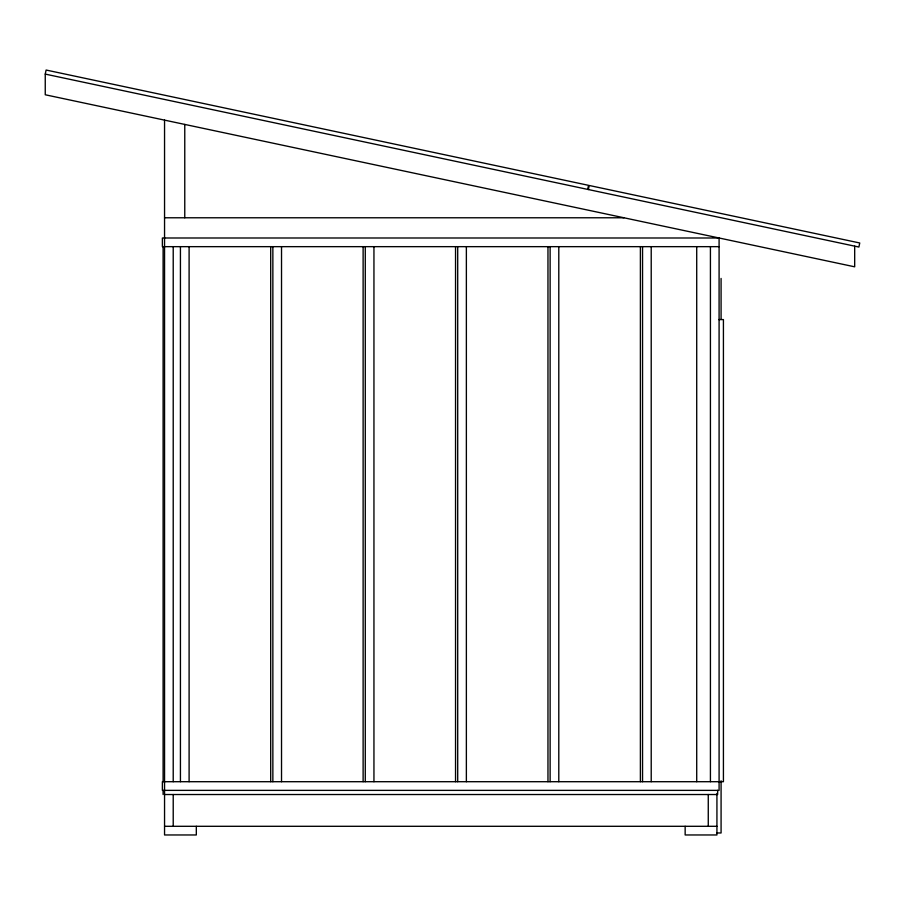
<?xml version="1.0" encoding="UTF-8"?>
<svg xmlns="http://www.w3.org/2000/svg" width="905" height="905" viewBox="0 0 905 905"><rect width="100%" height="100%" fill="white"/><g stroke="black" fill="none" stroke-linecap="round" stroke-linejoin="round"><path stroke-width="1.36" d="M854.682 246.149L854.682 266.817L45.25 94.765L45.25 74.097L46.11 70.036L588.533 185.333L587.673 189.394M588.386 189.552L589.245 185.491L859.75 242.981L858.89 247.042L45.25 74.097M164.552 217.777L623.964 217.777M719.09 246.658L162.38 246.658L162.38 237.992L719.09 237.992L719.09 790.37L162.38 790.37L162.38 781.705L723.423 781.705L723.423 319.589L718.808 319.589M164.552 794.522L717.654 794.522L717.654 790.37M164.552 826.299L716.93 826.299M716.93 832.973L721.081 832.973L721.081 780.766M721.081 278.435L721.081 319.352M716.93 793.47L716.93 834.964L685.153 834.964L685.153 826.299M710.425 246.658L710.425 781.705M708.264 794.522L708.264 826.299M696.714 246.658L696.714 781.705M651.215 246.658L651.215 781.705M642.55 246.658L642.55 781.705M640.389 246.658L640.389 781.705M558.792 246.658L558.792 781.705M550.127 246.658L550.127 781.705M547.966 246.658L547.966 781.705M466.369 246.658L466.369 781.705M457.704 246.658L457.704 781.705M455.543 246.658L455.543 781.705M373.946 246.658L373.946 781.705M365.281 246.658L365.281 781.705M363.12 246.658L363.12 781.705M281.523 246.658L281.523 781.705M272.858 246.658L272.858 781.705M270.697 246.658L270.697 781.705M196.317 826.299L196.317 834.964L164.552 834.964L164.552 120.127M189.1 246.658L189.1 781.705M184.767 124.426L184.767 217.777M180.434 246.658L180.434 781.705M173.217 246.658L173.217 781.705M173.217 794.522L173.217 826.299M163.104 246.658L163.104 781.705M163.104 790.37L163.104 794.522"/></g></svg>
